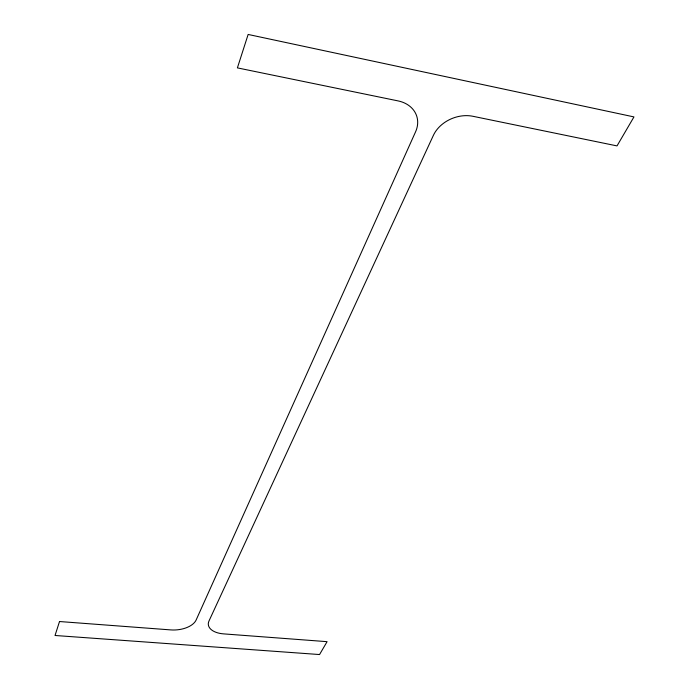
<?xml version="1.0" encoding="UTF-8"?>
<svg xmlns="http://www.w3.org/2000/svg" width="689" height="689" viewBox="0 0 689 689"><rect width="100%" height="100%" fill="white"/><g stroke="black" fill="none" stroke-linecap="round" stroke-linejoin="round"><path stroke-width="1.03" d="M59.512 621.53L55.034 635.482L319.55 654.55L327.086 641.666L223.606 633.88A20.808 11.394 -6.1 0 1 208.982 621.004L433.39 135.354A30.747 23.736 -21.7 0 1 472.93 116.286L617.017 145.904L633.966 116.915L248.143 34.45L237.395 67.884L398.121 100.913A31.014 24.821 -18.4 0 1 415.579 131.814L196.132 620.005A21.118 11.635 -4.7 0 1 170.82 629.91L59.512 621.53"/></g></svg>
